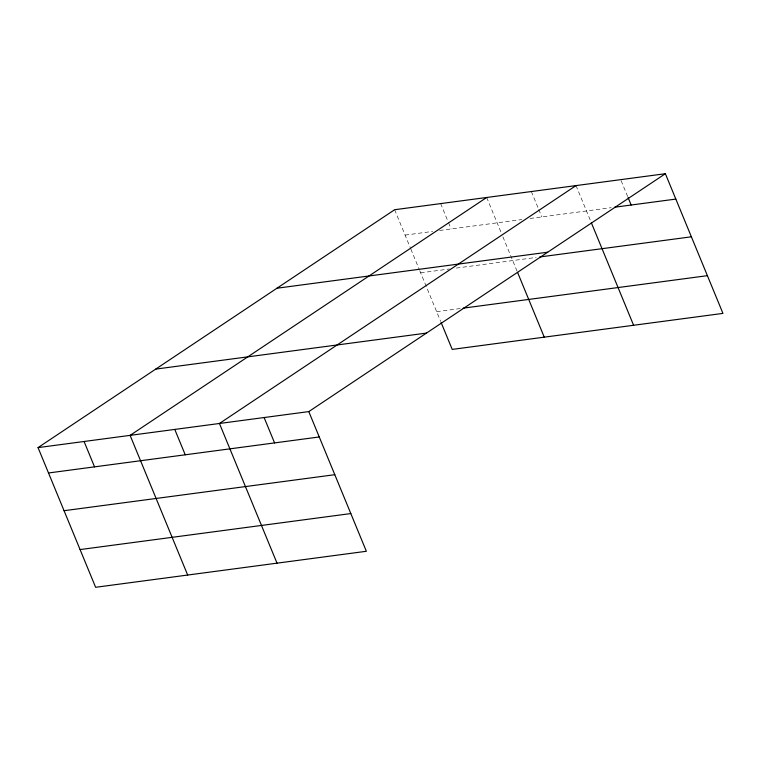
<?xml version="1.0" encoding="UTF-8"?>
<svg xmlns="http://www.w3.org/2000/svg" width="761" height="761" viewBox="0 0 761 761"><rect width="100%" height="100%" fill="white"/><g stroke="black" fill="none" stroke-linecap="round" stroke-linejoin="round"><path stroke-width="0.57" stroke-dasharray="3.81 2.85" d="M405.09 235.092L432.705 231.42M439.611 230.497L521.837 219.568M530.065 218.474L611.178 207.677M420.643 272.819L449.409 268.985M456.315 268.072L536.201 257.446M436.662 311.677L460.824 308.471M621.138 180.699L627.673 196.566M576.029 185.589L590.936 221.736M531.359 191.534L538.331 208.447M538.769 209.503L541.813 216.904M486.688 197.47L501.147 232.552M502.916 236.861L517.147 271.363M440.657 203.596L448.067 221.565M448.505 222.631L451.121 228.966M394.636 209.722L410.426 248.029M410.864 249.104L419.311 269.584M419.749 270.659L440.657 321.38"/><path stroke-width="1.14" d="M38.05 447.611L308.795 411.596L366.364 551.278L95.629 587.292L38.05 447.611L394.636 209.722L665.371 173.708L722.95 313.389L452.205 349.404L441.104 322.464M486.688 197.47L130.102 435.368L187.672 575.05M576.029 185.589L219.444 423.477L277.023 563.169M308.795 411.596L665.371 173.708M614.707 207.211L675.835 199.078M276.966 288.219L547.701 252.205M539.73 256.971L691.378 236.804M463.126 308.157L707.397 275.672M155.72 369.104L426.464 333.09M48.504 472.981L319.249 436.966M64.057 510.707L334.802 474.693M80.076 549.575L350.821 513.561M628.11 197.622L631.164 205.023M591.373 222.821L633.609 325.28M517.585 272.448L544.258 337.161M264.115 417.542L274.578 442.912M174.773 429.423L185.237 454.793M84.071 441.485L94.535 466.864"/></g></svg>
